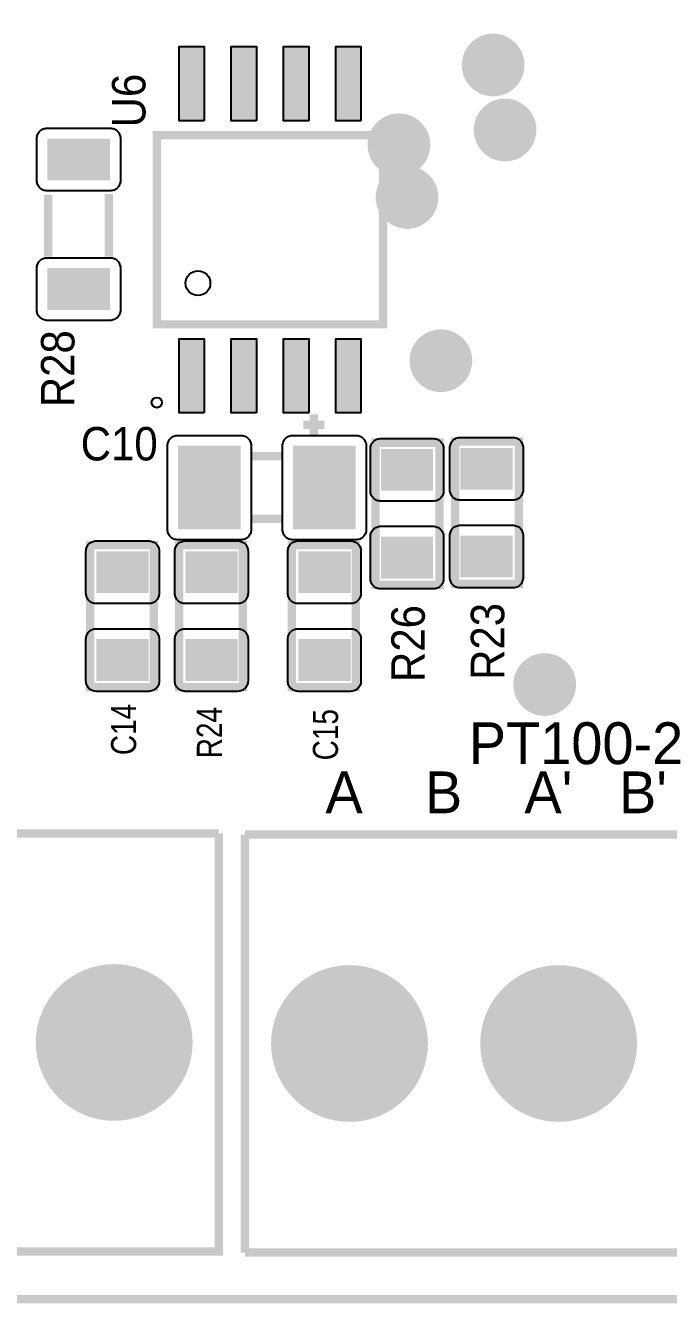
# Model space of a CAD drawing. Header units: inches. Extents: x -3.21 to 3.21, y -2.45 to 2.45.
# Drawn here: x -2.064 to -1.449, y -2.433 to -1.21 of the extents above; entities that cross this region are included whole.
import ezdxf

# ---------------------------------------------------------------- set-up
doc = ezdxf.new("R2010")
doc.units = ezdxf.units.IN
doc.layers.get('0').update_dxf_attribs({"linetype": 'CONTINUOUS'})

# ---------------------------------------------------------------- blocks, each defined once
blk = doc.blocks.new('RPAD')
blk.add_trace([(-0.5, -0.5), (-0.5, 0.5), (0.5, -0.5), (0.5, 0.5)])
blk = doc.blocks.new('EPAD')
at = {"const_width": 0.5}
blk.add_lwpolyline([(-0.25, 0, 1), (0.25, 0, 1)], format="xyb", close=True, dxfattribs=at)

msp = doc.modelspace()

# ---------------------------------------------------------------- linework, layer by layer
for points, const_width in [([(-3.205508, -2.428994), (3.205508, -2.428994), (3.205508, 2.443368), (-3.205508, 2.443368), (-3.205508, -2.428994)], 0.008), ([(-3.205508, -2.428994), (3.205508, -2.428994), (3.205508, 2.443368), (-3.205508, 2.443368), (-3.205508, -2.428994)], 0.008), ([(-3.205508, -2.428994), (3.205508, -2.428994), (3.205508, 2.443368), (-3.205508, 2.443368), (-3.205508, -2.428994)], 0.008), ([(-1.722122, -1.496033), (-1.722122, -1.314931), (-1.938657, -1.314931), (-1.938657, -1.496033), (-1.722122, -1.496033)], 0.007874), ([(-1.722122, -1.496033), (-1.722122, -1.314931), (-1.938657, -1.314931), (-1.938657, -1.496033), (-1.722122, -1.496033)], 0.007874), ([(-1.722122, -1.496033), (-1.722122, -1.314931), (-1.938657, -1.314931), (-1.938657, -1.496033), (-1.722122, -1.496033)], 0.007874), ([(-2.04239, -1.372246), (-2.04239, -1.431246)], 0.008), ([(-2.04239, -1.372246), (-2.04239, -1.431246)], 0.008), ([(-2.04239, -1.372246), (-2.04239, -1.431246)], 0.008), ([(-1.98439, -1.371246), (-1.98439, -1.431246)], 0.008), ([(-1.98439, -1.371246), (-1.98439, -1.431246)], 0.008), ([(-1.98439, -1.371246), (-1.98439, -1.431246)], 0.008), ([(-1.79839, -1.592246), (-1.77839, -1.592246)], 0.008), ([(-1.79839, -1.592246), (-1.77839, -1.592246)], 0.008), ([(-1.79839, -1.592246), (-1.77839, -1.592246)], 0.008), ([(-1.78839, -1.582246), (-1.78839, -1.602246)], 0.008), ([(-1.78839, -1.582246), (-1.78839, -1.602246)], 0.008), ([(-1.78839, -1.582246), (-1.78839, -1.602246)], 0.008), ([(-1.72939, -1.745246), (-1.66839, -1.745246), (-1.66839, -1.609246), (-1.72939, -1.609246), (-1.72939, -1.745246)], 0.008), ([(-1.72939, -1.745246), (-1.66839, -1.745246), (-1.66839, -1.609246), (-1.72939, -1.609246), (-1.72939, -1.745246)], 0.008), ([(-1.72939, -1.745246), (-1.66839, -1.745246), (-1.66839, -1.609246), (-1.72939, -1.609246), (-1.72939, -1.745246)], 0.008), ([(-1.65339, -1.744246), (-1.59239, -1.744246), (-1.59239, -1.608246), (-1.65339, -1.608246), (-1.65339, -1.744246)], 0.008), ([(-1.65339, -1.744246), (-1.59239, -1.744246), (-1.59239, -1.608246), (-1.65339, -1.608246), (-1.65339, -1.744246)], 0.008), ([(-1.65339, -1.744246), (-1.59239, -1.744246), (-1.59239, -1.608246), (-1.65339, -1.608246), (-1.65339, -1.744246)], 0.008), ([(-1.84839, -1.622246), (-1.81839, -1.622246)], 0.008), ([(-1.84839, -1.622246), (-1.81839, -1.622246)], 0.008), ([(-1.84839, -1.622246), (-1.81839, -1.622246)], 0.008), ([(-1.84839, -1.682246), (-1.81839, -1.682246)], 0.008), ([(-1.84839, -1.682246), (-1.81839, -1.682246)], 0.008), ([(-1.84839, -1.682246), (-1.81839, -1.682246)], 0.008), ([(-2.00239, -1.843246), (-1.94139, -1.843246), (-1.94139, -1.707246), (-2.00239, -1.707246), (-2.00239, -1.843246)], 0.008), ([(-2.00239, -1.843246), (-1.94139, -1.843246), (-1.94139, -1.707246), (-2.00239, -1.707246), (-2.00239, -1.843246)], 0.008), ([(-2.00239, -1.843246), (-1.94139, -1.843246), (-1.94139, -1.707246), (-2.00239, -1.707246), (-2.00239, -1.843246)], 0.008), ([(-1.91739, -1.843246), (-1.85639, -1.843246), (-1.85639, -1.707246), (-1.91739, -1.707246), (-1.91739, -1.843246)], 0.008), ([(-1.91739, -1.843246), (-1.85639, -1.843246), (-1.85639, -1.707246), (-1.91739, -1.707246), (-1.91739, -1.843246)], 0.008), ([(-1.91739, -1.843246), (-1.85639, -1.843246), (-1.85639, -1.707246), (-1.91739, -1.707246), (-1.91739, -1.843246)], 0.008), ([(-1.80939, -1.843246), (-1.74839, -1.843246), (-1.74839, -1.707246), (-1.80939, -1.707246), (-1.80939, -1.843246)], 0.008), ([(-1.80939, -1.843246), (-1.74839, -1.843246), (-1.74839, -1.707246), (-1.80939, -1.707246), (-1.80939, -1.843246)], 0.008), ([(-1.80939, -1.843246), (-1.74839, -1.843246), (-1.74839, -1.707246), (-1.80939, -1.707246), (-1.80939, -1.843246)], 0.008), ([(-1.87939, -1.983246), (-1.87939, -2.383246), (-2.67939, -2.383246)], 0.008), ([(-2.67939, -1.983246), (-1.87939, -1.983246)], 0.008), ([(-1.87939, -1.983246), (-1.87939, -2.383246), (-2.67939, -2.383246)], 0.008), ([(-2.67939, -1.983246), (-1.87939, -1.983246)], 0.008), ([(-1.87939, -1.983246), (-1.87939, -2.383246), (-2.67939, -2.383246)], 0.008), ([(-2.67939, -1.983246), (-1.87939, -1.983246)], 0.008), ([(-1.85439, -1.984246), (-1.85439, -2.384246)], 0.008), ([(-1.05439, -1.984246), (-1.05439, -2.384246), (-1.85439, -2.384246)], 0.008), ([(-1.85439, -1.984246), (-1.05439, -1.984246)], 0.008), ([(-1.85439, -1.984246), (-1.85439, -2.384246)], 0.008), ([(-1.05439, -1.984246), (-1.05439, -2.384246), (-1.85439, -2.384246)], 0.008), ([(-1.85439, -1.984246), (-1.05439, -1.984246)], 0.008), ([(-1.85439, -1.984246), (-1.85439, -2.384246)], 0.008), ([(-1.05439, -1.984246), (-1.05439, -2.384246), (-1.85439, -2.384246)], 0.008), ([(-1.85439, -1.984246), (-1.05439, -1.984246)], 0.008)]:
    msp.add_lwpolyline(points, dxfattribs=dict(const_width=const_width))
for points in [[(-1.89339, -1.301219), (-1.91739, -1.301219), (-1.91739, -1.230219), (-1.89339, -1.230219), (-1.89339, -1.301219)], [(-1.84339, -1.301219), (-1.86739, -1.301219), (-1.86739, -1.230219), (-1.84339, -1.230219), (-1.84339, -1.301219)], [(-1.79339, -1.301219), (-1.81739, -1.301219), (-1.81739, -1.230219), (-1.79339, -1.230219), (-1.79339, -1.301219)], [(-1.74339, -1.301219), (-1.76739, -1.301219), (-1.76739, -1.230219), (-1.74339, -1.230219), (-1.74339, -1.301219)], [(-1.97339, -1.318246), (-1.97339, -1.358246), (-1.97344, -1.359285), (-1.973589, -1.360291), (-1.973831, -1.361257), (-1.974161, -1.362181), (-1.974576, -1.363058), (-1.975071, -1.363882), (-1.97564, -1.36465), (-1.97628, -1.365356), (-1.976987, -1.365996), (-1.977754, -1.366565), (-1.978578, -1.367059), (-1.979454, -1.367474), (-1.980378, -1.367805), (-1.981345, -1.368047), (-1.98235, -1.368196), (-1.98339, -1.368246), (-2.04339, -1.368246), (-2.044429, -1.368196), (-2.045434, -1.368047), (-2.046401, -1.367805), (-2.047325, -1.367474), (-2.048202, -1.367059), (-2.049026, -1.366565), (-2.049793, -1.365996), (-2.050499, -1.365356), (-2.051139, -1.36465), (-2.051709, -1.363882), (-2.052204, -1.363058), (-2.052618, -1.362181), (-2.052949, -1.361257), (-2.053191, -1.360291), (-2.053339, -1.359285), (-2.05339, -1.358246), (-2.05339, -1.318246), (-2.053339, -1.317207), (-2.053191, -1.316202), (-2.052949, -1.315235), (-2.052618, -1.314311), (-2.052204, -1.313434), (-2.051709, -1.31261), (-2.051139, -1.311843), (-2.050499, -1.311137), (-2.049793, -1.310496), (-2.049026, -1.309927), (-2.048202, -1.309433), (-2.047325, -1.309018), (-2.046401, -1.308687), (-2.045434, -1.308445), (-2.044429, -1.308296), (-2.04339, -1.308246), (-1.98339, -1.308246), (-1.98235, -1.308296), (-1.981345, -1.308445), (-1.980378, -1.308687), (-1.979454, -1.309018), (-1.978578, -1.309433), (-1.977754, -1.309927), (-1.976987, -1.310496), (-1.97628, -1.311137), (-1.97564, -1.311843), (-1.975071, -1.31261), (-1.974576, -1.313434), (-1.974161, -1.314311), (-1.973831, -1.315235), (-1.973589, -1.316202), (-1.97344, -1.317207), (-1.97339, -1.318246)], [(-1.97339, -1.442246), (-1.97339, -1.482246), (-1.97344, -1.483285), (-1.973589, -1.484291), (-1.973831, -1.485257), (-1.974161, -1.486181), (-1.974576, -1.487058), (-1.975071, -1.487882), (-1.97564, -1.48865), (-1.97628, -1.489356), (-1.976987, -1.489996), (-1.977754, -1.490565), (-1.978578, -1.491059), (-1.979454, -1.491474), (-1.980378, -1.491805), (-1.981345, -1.492047), (-1.98235, -1.492196), (-1.98339, -1.492246), (-2.04339, -1.492246), (-2.044429, -1.492196), (-2.045434, -1.492047), (-2.046401, -1.491805), (-2.047325, -1.491474), (-2.048202, -1.491059), (-2.049026, -1.490565), (-2.049793, -1.489996), (-2.050499, -1.489356), (-2.051139, -1.48865), (-2.051709, -1.487882), (-2.052204, -1.487058), (-2.052618, -1.486181), (-2.052949, -1.485257), (-2.053191, -1.484291), (-2.053339, -1.483285), (-2.05339, -1.482246), (-2.05339, -1.442246), (-2.053339, -1.441207), (-2.053191, -1.440202), (-2.052949, -1.439235), (-2.052618, -1.438311), (-2.052204, -1.437434), (-2.051709, -1.43661), (-2.051139, -1.435843), (-2.050499, -1.435137), (-2.049793, -1.434496), (-2.049026, -1.433927), (-2.048202, -1.433433), (-2.047325, -1.433018), (-2.046401, -1.432687), (-2.045434, -1.432445), (-2.044429, -1.432296), (-2.04339, -1.432246), (-1.98339, -1.432246), (-1.98235, -1.432296), (-1.981345, -1.432445), (-1.980378, -1.432687), (-1.979454, -1.433018), (-1.978578, -1.433433), (-1.977754, -1.433927), (-1.976987, -1.434496), (-1.97628, -1.435137), (-1.97564, -1.435843), (-1.975071, -1.43661), (-1.974576, -1.437434), (-1.974161, -1.438311), (-1.973831, -1.439235), (-1.973589, -1.440202), (-1.97344, -1.441207), (-1.97339, -1.442246)], [(-1.89339, -1.580746), (-1.91739, -1.580746), (-1.91739, -1.509746), (-1.89339, -1.509746), (-1.89339, -1.580746)], [(-1.84339, -1.580746), (-1.86739, -1.580746), (-1.86739, -1.509746), (-1.84339, -1.509746), (-1.84339, -1.580746)], [(-1.79339, -1.580746), (-1.81739, -1.580746), (-1.81739, -1.509746), (-1.79339, -1.509746), (-1.79339, -1.580746)], [(-1.74339, -1.580746), (-1.76739, -1.580746), (-1.76739, -1.509746), (-1.74339, -1.509746), (-1.74339, -1.580746)], [(-1.91839, -1.602246), (-1.85839, -1.602246), (-1.85735, -1.602296), (-1.856345, -1.602445), (-1.855378, -1.602687), (-1.854454, -1.603018), (-1.853578, -1.603432), (-1.852754, -1.603927), (-1.851986, -1.604496), (-1.85128, -1.605137), (-1.85064, -1.605843), (-1.850071, -1.60661), (-1.849576, -1.607434), (-1.849161, -1.608311), (-1.848831, -1.609235), (-1.848589, -1.610202), (-1.84844, -1.611207), (-1.84839, -1.612246), (-1.84839, -1.692246), (-1.84844, -1.693285), (-1.848589, -1.694291), (-1.848831, -1.695257), (-1.849161, -1.696181), (-1.849576, -1.697058), (-1.850071, -1.697882), (-1.85064, -1.698649), (-1.85128, -1.699356), (-1.851986, -1.699996), (-1.852754, -1.700565), (-1.853578, -1.70106), (-1.854454, -1.701474), (-1.855378, -1.701805), (-1.856345, -1.702047), (-1.85735, -1.702196), (-1.85839, -1.702246), (-1.91839, -1.702246), (-1.919429, -1.702196), (-1.920434, -1.702047), (-1.921401, -1.701805), (-1.922325, -1.701474), (-1.923202, -1.70106), (-1.924026, -1.700565), (-1.924793, -1.699996), (-1.925499, -1.699356), (-1.926139, -1.698649), (-1.926709, -1.697882), (-1.927203, -1.697058), (-1.927618, -1.696181), (-1.927949, -1.695257), (-1.928191, -1.694291), (-1.928339, -1.693285), (-1.92839, -1.692246), (-1.92839, -1.612246), (-1.928339, -1.611207), (-1.928191, -1.610202), (-1.927949, -1.609235), (-1.927618, -1.608311), (-1.927203, -1.607434), (-1.926709, -1.60661), (-1.926139, -1.605843), (-1.925499, -1.605137), (-1.924793, -1.604496), (-1.924026, -1.603927), (-1.923202, -1.603432), (-1.922325, -1.603018), (-1.921401, -1.602687), (-1.920434, -1.602445), (-1.919429, -1.602296), (-1.91839, -1.602246)], [(-1.80839, -1.602246), (-1.74839, -1.602246), (-1.74735, -1.602296), (-1.746345, -1.602445), (-1.745378, -1.602687), (-1.744454, -1.603018), (-1.743578, -1.603432), (-1.742754, -1.603927), (-1.741986, -1.604496), (-1.74128, -1.605137), (-1.74064, -1.605843), (-1.740071, -1.60661), (-1.739576, -1.607434), (-1.739161, -1.608311), (-1.738831, -1.609235), (-1.738589, -1.610202), (-1.73844, -1.611207), (-1.73839, -1.612246), (-1.73839, -1.692246), (-1.73844, -1.693285), (-1.738589, -1.694291), (-1.738831, -1.695257), (-1.739161, -1.696181), (-1.739576, -1.697058), (-1.740071, -1.697882), (-1.74064, -1.698649), (-1.74128, -1.699356), (-1.741986, -1.699996), (-1.742754, -1.700565), (-1.743578, -1.70106), (-1.744454, -1.701474), (-1.745378, -1.701805), (-1.746345, -1.702047), (-1.74735, -1.702196), (-1.74839, -1.702246), (-1.80839, -1.702246), (-1.809429, -1.702196), (-1.810434, -1.702047), (-1.811401, -1.701805), (-1.812325, -1.701474), (-1.813202, -1.70106), (-1.814026, -1.700565), (-1.814793, -1.699996), (-1.815499, -1.699356), (-1.816139, -1.698649), (-1.816709, -1.697882), (-1.817203, -1.697058), (-1.817618, -1.696181), (-1.817949, -1.695257), (-1.818191, -1.694291), (-1.818339, -1.693285), (-1.81839, -1.692246), (-1.81839, -1.612246), (-1.818339, -1.611207), (-1.818191, -1.610202), (-1.817949, -1.609235), (-1.817618, -1.608311), (-1.817203, -1.607434), (-1.816709, -1.60661), (-1.816139, -1.605843), (-1.815499, -1.605137), (-1.814793, -1.604496), (-1.814026, -1.603927), (-1.813202, -1.603432), (-1.812325, -1.603018), (-1.811401, -1.602687), (-1.810434, -1.602445), (-1.809429, -1.602296), (-1.80839, -1.602246)], [(-1.73439, -1.655246), (-1.73439, -1.615246), (-1.734339, -1.614207), (-1.734191, -1.613202), (-1.733949, -1.612235), (-1.733618, -1.611311), (-1.733204, -1.610434), (-1.732709, -1.60961), (-1.732139, -1.608843), (-1.731499, -1.608137), (-1.730793, -1.607496), (-1.730026, -1.606927), (-1.729202, -1.606433), (-1.728325, -1.606018), (-1.727401, -1.605687), (-1.726434, -1.605445), (-1.725429, -1.605296), (-1.72439, -1.605246), (-1.67439, -1.605246), (-1.67335, -1.605296), (-1.672345, -1.605445), (-1.671378, -1.605687), (-1.670454, -1.606018), (-1.669578, -1.606433), (-1.668754, -1.606927), (-1.667987, -1.607496), (-1.66728, -1.608137), (-1.66664, -1.608843), (-1.666071, -1.60961), (-1.665576, -1.610434), (-1.665161, -1.611311), (-1.664831, -1.612235), (-1.664589, -1.613202), (-1.66444, -1.614207), (-1.66439, -1.615246), (-1.66439, -1.655246), (-1.66444, -1.656285), (-1.664589, -1.657291), (-1.664831, -1.658257), (-1.665161, -1.659181), (-1.665576, -1.660058), (-1.666071, -1.660882), (-1.66664, -1.66165), (-1.66728, -1.662356), (-1.667987, -1.662996), (-1.668754, -1.663565), (-1.669578, -1.664059), (-1.670454, -1.664474), (-1.671378, -1.664805), (-1.672345, -1.665047), (-1.67335, -1.665196), (-1.67439, -1.665246), (-1.72439, -1.665246), (-1.725429, -1.665196), (-1.726434, -1.665047), (-1.727401, -1.664805), (-1.728325, -1.664474), (-1.729202, -1.664059), (-1.730026, -1.663565), (-1.730793, -1.662996), (-1.731499, -1.662356), (-1.732139, -1.66165), (-1.732709, -1.660882), (-1.733204, -1.660058), (-1.733618, -1.659181), (-1.733949, -1.658257), (-1.734191, -1.657291), (-1.734339, -1.656285), (-1.73439, -1.655246)], [(-1.65839, -1.654246), (-1.65839, -1.614246), (-1.658339, -1.613207), (-1.658191, -1.612202), (-1.657949, -1.611235), (-1.657618, -1.610311), (-1.657204, -1.609434), (-1.656709, -1.60861), (-1.656139, -1.607843), (-1.655499, -1.607137), (-1.654793, -1.606496), (-1.654026, -1.605927), (-1.653202, -1.605433), (-1.652325, -1.605018), (-1.651401, -1.604687), (-1.650434, -1.604445), (-1.649429, -1.604296), (-1.64839, -1.604246), (-1.59839, -1.604246), (-1.59735, -1.604296), (-1.596345, -1.604445), (-1.595378, -1.604687), (-1.594454, -1.605018), (-1.593578, -1.605433), (-1.592754, -1.605927), (-1.591987, -1.606496), (-1.59128, -1.607137), (-1.59064, -1.607843), (-1.590071, -1.60861), (-1.589576, -1.609434), (-1.589161, -1.610311), (-1.588831, -1.611235), (-1.588589, -1.612202), (-1.58844, -1.613207), (-1.58839, -1.614246), (-1.58839, -1.654246), (-1.58844, -1.655285), (-1.588589, -1.656291), (-1.588831, -1.657257), (-1.589161, -1.658181), (-1.589576, -1.659058), (-1.590071, -1.659882), (-1.59064, -1.66065), (-1.59128, -1.661356), (-1.591987, -1.661996), (-1.592754, -1.662565), (-1.593578, -1.663059), (-1.594454, -1.663474), (-1.595378, -1.663805), (-1.596345, -1.664047), (-1.59735, -1.664196), (-1.59839, -1.664246), (-1.64839, -1.664246), (-1.649429, -1.664196), (-1.650434, -1.664047), (-1.651401, -1.663805), (-1.652325, -1.663474), (-1.653202, -1.663059), (-1.654026, -1.662565), (-1.654793, -1.661996), (-1.655499, -1.661356), (-1.656139, -1.66065), (-1.656709, -1.659882), (-1.657204, -1.659058), (-1.657618, -1.658181), (-1.657949, -1.657257), (-1.658191, -1.656291), (-1.658339, -1.655285), (-1.65839, -1.654246)], [(-1.73439, -1.739246), (-1.73439, -1.699246), (-1.734339, -1.698207), (-1.734191, -1.697202), (-1.733949, -1.696235), (-1.733618, -1.695311), (-1.733204, -1.694434), (-1.732709, -1.69361), (-1.732139, -1.692843), (-1.731499, -1.692137), (-1.730793, -1.691496), (-1.730026, -1.690927), (-1.729202, -1.690433), (-1.728325, -1.690018), (-1.727401, -1.689687), (-1.726434, -1.689445), (-1.725429, -1.689296), (-1.72439, -1.689246), (-1.67439, -1.689246), (-1.67335, -1.689296), (-1.672345, -1.689445), (-1.671378, -1.689687), (-1.670454, -1.690018), (-1.669578, -1.690433), (-1.668754, -1.690927), (-1.667987, -1.691496), (-1.66728, -1.692137), (-1.66664, -1.692843), (-1.666071, -1.69361), (-1.665576, -1.694434), (-1.665161, -1.695311), (-1.664831, -1.696235), (-1.664589, -1.697202), (-1.66444, -1.698207), (-1.66439, -1.699246), (-1.66439, -1.739246), (-1.66444, -1.740285), (-1.664589, -1.741291), (-1.664831, -1.742257), (-1.665161, -1.743181), (-1.665576, -1.744058), (-1.666071, -1.744882), (-1.66664, -1.74565), (-1.66728, -1.746356), (-1.667987, -1.746996), (-1.668754, -1.747565), (-1.669578, -1.748059), (-1.670454, -1.748474), (-1.671378, -1.748805), (-1.672345, -1.749047), (-1.67335, -1.749196), (-1.67439, -1.749246), (-1.72439, -1.749246), (-1.725429, -1.749196), (-1.726434, -1.749047), (-1.727401, -1.748805), (-1.728325, -1.748474), (-1.729202, -1.748059), (-1.730026, -1.747565), (-1.730793, -1.746996), (-1.731499, -1.746356), (-1.732139, -1.74565), (-1.732709, -1.744882), (-1.733204, -1.744058), (-1.733618, -1.743181), (-1.733949, -1.742257), (-1.734191, -1.741291), (-1.734339, -1.740285), (-1.73439, -1.739246)], [(-1.65839, -1.738246), (-1.65839, -1.698246), (-1.658339, -1.697207), (-1.658191, -1.696202), (-1.657949, -1.695235), (-1.657618, -1.694311), (-1.657204, -1.693434), (-1.656709, -1.69261), (-1.656139, -1.691843), (-1.655499, -1.691137), (-1.654793, -1.690496), (-1.654026, -1.689927), (-1.653202, -1.689433), (-1.652325, -1.689018), (-1.651401, -1.688687), (-1.650434, -1.688445), (-1.649429, -1.688296), (-1.64839, -1.688246), (-1.59839, -1.688246), (-1.59735, -1.688296), (-1.596345, -1.688445), (-1.595378, -1.688687), (-1.594454, -1.689018), (-1.593578, -1.689433), (-1.592754, -1.689927), (-1.591987, -1.690496), (-1.59128, -1.691137), (-1.59064, -1.691843), (-1.590071, -1.69261), (-1.589576, -1.693434), (-1.589161, -1.694311), (-1.588831, -1.695235), (-1.588589, -1.696202), (-1.58844, -1.697207), (-1.58839, -1.698246), (-1.58839, -1.738246), (-1.58844, -1.739285), (-1.588589, -1.740291), (-1.588831, -1.741257), (-1.589161, -1.742181), (-1.589576, -1.743058), (-1.590071, -1.743882), (-1.59064, -1.74465), (-1.59128, -1.745356), (-1.591987, -1.745996), (-1.592754, -1.746565), (-1.593578, -1.747059), (-1.594454, -1.747474), (-1.595378, -1.747805), (-1.596345, -1.748047), (-1.59735, -1.748196), (-1.59839, -1.748246), (-1.64839, -1.748246), (-1.649429, -1.748196), (-1.650434, -1.748047), (-1.651401, -1.747805), (-1.652325, -1.747474), (-1.653202, -1.747059), (-1.654026, -1.746565), (-1.654793, -1.745996), (-1.655499, -1.745356), (-1.656139, -1.74465), (-1.656709, -1.743882), (-1.657204, -1.743058), (-1.657618, -1.742181), (-1.657949, -1.741257), (-1.658191, -1.740291), (-1.658339, -1.739285), (-1.65839, -1.738246)], [(-1.93639, -1.713246), (-1.93639, -1.753246), (-1.93644, -1.754285), (-1.936589, -1.755291), (-1.936831, -1.756257), (-1.937161, -1.757181), (-1.937576, -1.758058), (-1.938071, -1.758882), (-1.93864, -1.75965), (-1.93928, -1.760356), (-1.939987, -1.760996), (-1.940754, -1.761565), (-1.941578, -1.762059), (-1.942454, -1.762474), (-1.943378, -1.762805), (-1.944345, -1.763047), (-1.94535, -1.763196), (-1.94639, -1.763246), (-1.99639, -1.763246), (-1.997429, -1.763196), (-1.998434, -1.763047), (-1.999401, -1.762805), (-2.000325, -1.762474), (-2.001202, -1.762059), (-2.002026, -1.761565), (-2.002793, -1.760996), (-2.003499, -1.760356), (-2.004139, -1.75965), (-2.004709, -1.758882), (-2.005204, -1.758058), (-2.005618, -1.757181), (-2.005949, -1.756257), (-2.006191, -1.755291), (-2.006339, -1.754285), (-2.00639, -1.753246), (-2.00639, -1.713246), (-2.006339, -1.712207), (-2.006191, -1.711202), (-2.005949, -1.710235), (-2.005618, -1.709311), (-2.005204, -1.708434), (-2.004709, -1.70761), (-2.004139, -1.706843), (-2.003499, -1.706137), (-2.002793, -1.705496), (-2.002026, -1.704927), (-2.001202, -1.704433), (-2.000325, -1.704018), (-1.999401, -1.703687), (-1.998434, -1.703445), (-1.997429, -1.703296), (-1.99639, -1.703246), (-1.94639, -1.703246), (-1.94535, -1.703296), (-1.944345, -1.703445), (-1.943378, -1.703687), (-1.942454, -1.704018), (-1.941578, -1.704433), (-1.940754, -1.704927), (-1.939987, -1.705496), (-1.93928, -1.706137), (-1.93864, -1.706843), (-1.938071, -1.70761), (-1.937576, -1.708434), (-1.937161, -1.709311), (-1.936831, -1.710235), (-1.936589, -1.711202), (-1.93644, -1.712207), (-1.93639, -1.713246)], [(-1.85139, -1.713246), (-1.85139, -1.753246), (-1.85144, -1.754285), (-1.851589, -1.755291), (-1.851831, -1.756257), (-1.852161, -1.757181), (-1.852576, -1.758058), (-1.853071, -1.758882), (-1.85364, -1.75965), (-1.85428, -1.760356), (-1.854987, -1.760996), (-1.855754, -1.761565), (-1.856578, -1.762059), (-1.857454, -1.762474), (-1.858378, -1.762805), (-1.859345, -1.763047), (-1.86035, -1.763196), (-1.86139, -1.763246), (-1.91139, -1.763246), (-1.912429, -1.763196), (-1.913434, -1.763047), (-1.914401, -1.762805), (-1.915325, -1.762474), (-1.916202, -1.762059), (-1.917026, -1.761565), (-1.917793, -1.760996), (-1.918499, -1.760356), (-1.919139, -1.75965), (-1.919709, -1.758882), (-1.920204, -1.758058), (-1.920618, -1.757181), (-1.920949, -1.756257), (-1.921191, -1.755291), (-1.921339, -1.754285), (-1.92139, -1.753246), (-1.92139, -1.713246), (-1.921339, -1.712207), (-1.921191, -1.711202), (-1.920949, -1.710235), (-1.920618, -1.709311), (-1.920204, -1.708434), (-1.919709, -1.70761), (-1.919139, -1.706843), (-1.918499, -1.706137), (-1.917793, -1.705496), (-1.917026, -1.704927), (-1.916202, -1.704433), (-1.915325, -1.704018), (-1.914401, -1.703687), (-1.913434, -1.703445), (-1.912429, -1.703296), (-1.91139, -1.703246), (-1.86139, -1.703246), (-1.86035, -1.703296), (-1.859345, -1.703445), (-1.858378, -1.703687), (-1.857454, -1.704018), (-1.856578, -1.704433), (-1.855754, -1.704927), (-1.854987, -1.705496), (-1.85428, -1.706137), (-1.85364, -1.706843), (-1.853071, -1.70761), (-1.852576, -1.708434), (-1.852161, -1.709311), (-1.851831, -1.710235), (-1.851589, -1.711202), (-1.85144, -1.712207), (-1.85139, -1.713246)], [(-1.74339, -1.713246), (-1.74339, -1.753246), (-1.74344, -1.754285), (-1.743589, -1.755291), (-1.743831, -1.756257), (-1.744161, -1.757181), (-1.744576, -1.758058), (-1.745071, -1.758882), (-1.74564, -1.75965), (-1.74628, -1.760356), (-1.746987, -1.760996), (-1.747754, -1.761565), (-1.748578, -1.762059), (-1.749454, -1.762474), (-1.750378, -1.762805), (-1.751345, -1.763047), (-1.75235, -1.763196), (-1.75339, -1.763246), (-1.80339, -1.763246), (-1.804429, -1.763196), (-1.805434, -1.763047), (-1.806401, -1.762805), (-1.807325, -1.762474), (-1.808202, -1.762059), (-1.809026, -1.761565), (-1.809793, -1.760996), (-1.810499, -1.760356), (-1.811139, -1.75965), (-1.811709, -1.758882), (-1.812204, -1.758058), (-1.812618, -1.757181), (-1.812949, -1.756257), (-1.813191, -1.755291), (-1.813339, -1.754285), (-1.81339, -1.753246), (-1.81339, -1.713246), (-1.813339, -1.712207), (-1.813191, -1.711202), (-1.812949, -1.710235), (-1.812618, -1.709311), (-1.812204, -1.708434), (-1.811709, -1.70761), (-1.811139, -1.706843), (-1.810499, -1.706137), (-1.809793, -1.705496), (-1.809026, -1.704927), (-1.808202, -1.704433), (-1.807325, -1.704018), (-1.806401, -1.703687), (-1.805434, -1.703445), (-1.804429, -1.703296), (-1.80339, -1.703246), (-1.75339, -1.703246), (-1.75235, -1.703296), (-1.751345, -1.703445), (-1.750378, -1.703687), (-1.749454, -1.704018), (-1.748578, -1.704433), (-1.747754, -1.704927), (-1.746987, -1.705496), (-1.74628, -1.706137), (-1.74564, -1.706843), (-1.745071, -1.70761), (-1.744576, -1.708434), (-1.744161, -1.709311), (-1.743831, -1.710235), (-1.743589, -1.711202), (-1.74344, -1.712207), (-1.74339, -1.713246)], [(-1.93639, -1.797246), (-1.93639, -1.837246), (-1.93644, -1.838285), (-1.936589, -1.839291), (-1.936831, -1.840257), (-1.937161, -1.841181), (-1.937576, -1.842058), (-1.938071, -1.842882), (-1.93864, -1.84365), (-1.93928, -1.844356), (-1.939987, -1.844996), (-1.940754, -1.845565), (-1.941578, -1.846059), (-1.942454, -1.846474), (-1.943378, -1.846805), (-1.944345, -1.847047), (-1.94535, -1.847196), (-1.94639, -1.847246), (-1.99639, -1.847246), (-1.997429, -1.847196), (-1.998434, -1.847047), (-1.999401, -1.846805), (-2.000325, -1.846474), (-2.001202, -1.846059), (-2.002026, -1.845565), (-2.002793, -1.844996), (-2.003499, -1.844356), (-2.004139, -1.84365), (-2.004709, -1.842882), (-2.005204, -1.842058), (-2.005618, -1.841181), (-2.005949, -1.840257), (-2.006191, -1.839291), (-2.006339, -1.838285), (-2.00639, -1.837246), (-2.00639, -1.797246), (-2.006339, -1.796207), (-2.006191, -1.795202), (-2.005949, -1.794235), (-2.005618, -1.793311), (-2.005204, -1.792434), (-2.004709, -1.79161), (-2.004139, -1.790843), (-2.003499, -1.790137), (-2.002793, -1.789496), (-2.002026, -1.788927), (-2.001202, -1.788433), (-2.000325, -1.788018), (-1.999401, -1.787687), (-1.998434, -1.787445), (-1.997429, -1.787296), (-1.99639, -1.787246), (-1.94639, -1.787246), (-1.94535, -1.787296), (-1.944345, -1.787445), (-1.943378, -1.787687), (-1.942454, -1.788018), (-1.941578, -1.788433), (-1.940754, -1.788927), (-1.939987, -1.789496), (-1.93928, -1.790137), (-1.93864, -1.790843), (-1.938071, -1.79161), (-1.937576, -1.792434), (-1.937161, -1.793311), (-1.936831, -1.794235), (-1.936589, -1.795202), (-1.93644, -1.796207), (-1.93639, -1.797246)], [(-1.85139, -1.797246), (-1.85139, -1.837246), (-1.85144, -1.838285), (-1.851589, -1.839291), (-1.851831, -1.840257), (-1.852161, -1.841181), (-1.852576, -1.842058), (-1.853071, -1.842882), (-1.85364, -1.84365), (-1.85428, -1.844356), (-1.854987, -1.844996), (-1.855754, -1.845565), (-1.856578, -1.846059), (-1.857454, -1.846474), (-1.858378, -1.846805), (-1.859345, -1.847047), (-1.86035, -1.847196), (-1.86139, -1.847246), (-1.91139, -1.847246), (-1.912429, -1.847196), (-1.913434, -1.847047), (-1.914401, -1.846805), (-1.915325, -1.846474), (-1.916202, -1.846059), (-1.917026, -1.845565), (-1.917793, -1.844996), (-1.918499, -1.844356), (-1.919139, -1.84365), (-1.919709, -1.842882), (-1.920204, -1.842058), (-1.920618, -1.841181), (-1.920949, -1.840257), (-1.921191, -1.839291), (-1.921339, -1.838285), (-1.92139, -1.837246), (-1.92139, -1.797246), (-1.921339, -1.796207), (-1.921191, -1.795202), (-1.920949, -1.794235), (-1.920618, -1.793311), (-1.920204, -1.792434), (-1.919709, -1.79161), (-1.919139, -1.790843), (-1.918499, -1.790137), (-1.917793, -1.789496), (-1.917026, -1.788927), (-1.916202, -1.788433), (-1.915325, -1.788018), (-1.914401, -1.787687), (-1.913434, -1.787445), (-1.912429, -1.787296), (-1.91139, -1.787246), (-1.86139, -1.787246), (-1.86035, -1.787296), (-1.859345, -1.787445), (-1.858378, -1.787687), (-1.857454, -1.788018), (-1.856578, -1.788433), (-1.855754, -1.788927), (-1.854987, -1.789496), (-1.85428, -1.790137), (-1.85364, -1.790843), (-1.853071, -1.79161), (-1.852576, -1.792434), (-1.852161, -1.793311), (-1.851831, -1.794235), (-1.851589, -1.795202), (-1.85144, -1.796207), (-1.85139, -1.797246)], [(-1.74339, -1.797246), (-1.74339, -1.837246), (-1.74344, -1.838285), (-1.743589, -1.839291), (-1.743831, -1.840257), (-1.744161, -1.841181), (-1.744576, -1.842058), (-1.745071, -1.842882), (-1.74564, -1.84365), (-1.74628, -1.844356), (-1.746987, -1.844996), (-1.747754, -1.845565), (-1.748578, -1.846059), (-1.749454, -1.846474), (-1.750378, -1.846805), (-1.751345, -1.847047), (-1.75235, -1.847196), (-1.75339, -1.847246), (-1.80339, -1.847246), (-1.804429, -1.847196), (-1.805434, -1.847047), (-1.806401, -1.846805), (-1.807325, -1.846474), (-1.808202, -1.846059), (-1.809026, -1.845565), (-1.809793, -1.844996), (-1.810499, -1.844356), (-1.811139, -1.84365), (-1.811709, -1.842882), (-1.812204, -1.842058), (-1.812618, -1.841181), (-1.812949, -1.840257), (-1.813191, -1.839291), (-1.813339, -1.838285), (-1.81339, -1.837246), (-1.81339, -1.797246), (-1.813339, -1.796207), (-1.813191, -1.795202), (-1.812949, -1.794235), (-1.812618, -1.793311), (-1.812204, -1.792434), (-1.811709, -1.79161), (-1.811139, -1.790843), (-1.810499, -1.790137), (-1.809793, -1.789496), (-1.809026, -1.788927), (-1.808202, -1.788433), (-1.807325, -1.788018), (-1.806401, -1.787687), (-1.805434, -1.787445), (-1.804429, -1.787296), (-1.80339, -1.787246), (-1.75339, -1.787246), (-1.75235, -1.787296), (-1.751345, -1.787445), (-1.750378, -1.787687), (-1.749454, -1.788018), (-1.748578, -1.788433), (-1.747754, -1.788927), (-1.746987, -1.789496), (-1.74628, -1.790137), (-1.74564, -1.790843), (-1.745071, -1.79161), (-1.744576, -1.792434), (-1.744161, -1.793311), (-1.743831, -1.794235), (-1.743589, -1.795202), (-1.74344, -1.796207), (-1.74339, -1.797246)]]:
    msp.add_lwpolyline(points, close=True)
for centre, radius in [((-1.899287, -1.456663), 0.011811), ((-1.899287, -1.456663), 0.011811), ((-1.899287, -1.456663), 0.011811), ((-1.938657, -1.570837), 0.004921), ((-1.938657, -1.570837), 0.004921), ((-1.938657, -1.570837), 0.004921)]:
    msp.add_circle(centre, radius)

# ---------------------------------------------------------------- block references
for name, p, xscale, yscale in [('EPAD', (-1.617029, -1.247839), 0.06, 0.06), ('EPAD', (-1.605648, -1.310019), 0.06, 0.06), ('EPAD', (-1.707173, -1.324176), 0.06, 0.06), ('EPAD', (-1.699354, -1.374543), 0.06, 0.06), ('EPAD', (-1.666999, -1.530841), 0.06, 0.06), ('RPAD', (-1.88839, -1.652246), 0.06, 0.08), ('RPAD', (-1.77839, -1.652246), 0.06, 0.08), ('EPAD', (-1.567743, -1.840737), 0.06, 0.06), ('EPAD', (-1.97939, -2.183246), 0.15, 0.15), ('EPAD', (-1.75439, -2.184246), 0.15, 0.15), ('EPAD', (-1.55439, -2.184246), 0.15, 0.15)]:
    msp.add_blockref(name, p, dxfattribs=dict(xscale=xscale, yscale=yscale))
for p, xscale, yscale, rotation in [((-1.90539, -1.265718), 0.024, 0.071, 180), ((-1.85539, -1.265718), 0.024, 0.071, 180), ((-1.80539, -1.265718), 0.024, 0.071, 180), ((-1.75539, -1.265718), 0.024, 0.071, 180), ((-2.01339, -1.338246), 0.04, 0.06, -90), ((-2.01339, -1.462246), 0.04, 0.06, -90), ((-1.90539, -1.545246), 0.024, 0.071, 180), ((-1.85539, -1.545246), 0.024, 0.071, 180), ((-1.80539, -1.545246), 0.024, 0.071, 180), ((-1.75539, -1.545246), 0.024, 0.071, 180), ((-1.62339, -1.634246), 0.04, 0.05, 90), ((-1.69939, -1.635246), 0.04, 0.05, 90), ((-1.69939, -1.719246), 0.04, 0.05, 90), ((-1.62339, -1.718246), 0.04, 0.05, 90), ((-1.97139, -1.733246), 0.04, 0.05, -90), ((-1.88639, -1.733246), 0.04, 0.05, -90), ((-1.77839, -1.733246), 0.04, 0.05, -90), ((-1.97139, -1.817246), 0.04, 0.05, -90), ((-1.88639, -1.817246), 0.04, 0.05, -90), ((-1.77839, -1.817246), 0.04, 0.05, -90)]:
    msp.add_blockref('RPAD', p, dxfattribs=dict(xscale=xscale, yscale=yscale, rotation=rotation))

# ---------------------------------------------------------------- texts
for s, height, width, p in [('U6', 0.032, 0.9375, (-1.9495, -1.307482)), ('U6', 0.032, 0.9375, (-1.9495, -1.307482)), ('U6', 0.032, 0.9375, (-1.9495, -1.307482)), ('R28', 0.032, 0.9375, (-2.01739, -1.575246)), ('R28', 0.032, 0.9375, (-2.01739, -1.575246)), ('R28', 0.032, 0.9375, (-2.01739, -1.575246)), ('R26', 0.032, 0.9375, (-1.68239, -1.838246)), ('R26', 0.032, 0.9375, (-1.68239, -1.838246)), ('R26', 0.032, 0.9375, (-1.68239, -1.838246)), ('R23', 0.032, 0.9375, (-1.60639, -1.836246)), ('R23', 0.032, 0.9375, (-1.60639, -1.836246)), ('R23', 0.032, 0.9375, (-1.60639, -1.836246)), ('C14', 0.024, 0.833333, (-1.95839, -1.908246)), ('C14', 0.024, 0.833333, (-1.95839, -1.908246)), ('C14', 0.024, 0.833333, (-1.95839, -1.908246)), ('R24', 0.024, 0.833333, (-1.87639, -1.911246)), ('R24', 0.024, 0.833333, (-1.87639, -1.911246)), ('R24', 0.024, 0.833333, (-1.87639, -1.911246)), ('C15', 0.024, 0.833333, (-1.76539, -1.913246)), ('C15', 0.024, 0.833333, (-1.76539, -1.913246)), ('C15', 0.024, 0.833333, (-1.76539, -1.913246))]:
    msp.add_text(s, height=height, rotation=90, dxfattribs=dict(width=width)).set_placement(p)
at = {"width": 0.9375}
msp.add_text('C10', height=0.032, dxfattribs=at).set_placement((-2.01139, -1.626246))
msp.add_text('C10', height=0.032, dxfattribs=at).set_placement((-2.01139, -1.626246))
msp.add_text('C10', height=0.032, dxfattribs=at).set_placement((-2.01139, -1.626246))
for s, p in [('PT100-2', (-1.64039, -1.916868)), ('PT100-2', (-1.64039, -1.916868)), ('PT100-2', (-1.64039, -1.916868)), ("A    B    A'   B'", (-1.77739, -1.963868)), ("A    B    A'   B'", (-1.77739, -1.963868)), ("A    B    A'   B'", (-1.77739, -1.963868))]:
    msp.add_text(s, height=0.04).set_placement(p)

doc.saveas('drawing.dxf')
